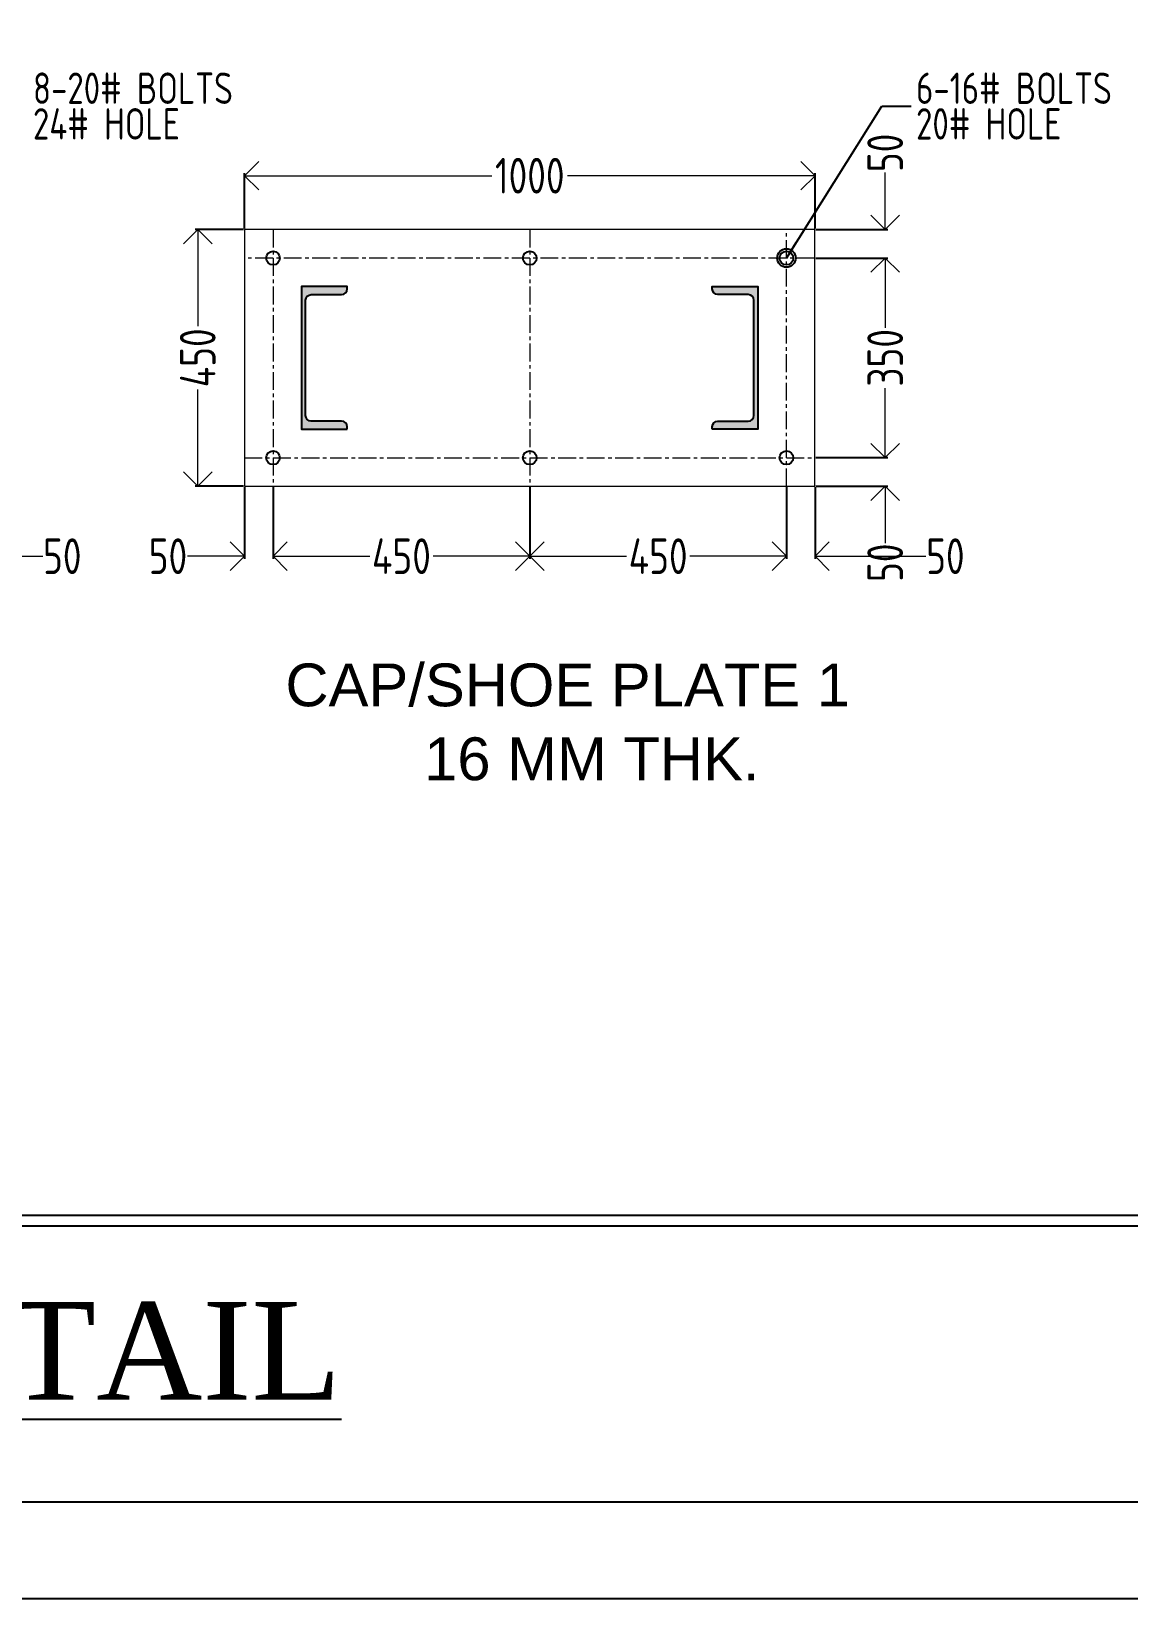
# Model space of a CAD drawing. Header units: millimetres. Extents: x 3470347 to 5996549, y -3470518 to 17149644.
# Drawn here: x 4810967 to 4818661, y 6948529 to 6959519 of the extents above; entities that cross this region are included whole.
import ezdxf

# ---------------------------------------------------------------- set-up
doc = ezdxf.new("R2010")
doc.units = ezdxf.units.MM
doc.header["$MEASUREMENT"] = 0
doc.header["$PDMODE"] = 35
doc.header["$PDSIZE"] = -5
doc.linetypes.add('CENTERX2', pattern=[4, 2.5, -0.5, 0.5, -0.5])
doc.layers.get('0').update_dxf_attribs({"linetype": 'CONTINUOUS', "lineweight": 25})
doc.layers.get('DEFPOINTS').update_dxf_attribs({"linetype": 'CONTINUOUS', "lineweight": 25})
for name, color, linetype, lineweight in [('GB', 2, 'CONTINUOUS', 20), ('rDIMension', 1, 'CONTINUOUS', 18), ('rRCC 1', 3, 'CONTINUOUS', 25), ('SHEET', 7, 'CONTINUOUS', 15)]:
    doc.layers.add(name, color=color, linetype=linetype, lineweight=lineweight)
doc.styles.add('Arial', font='arial.ttf', dxfattribs={"height": 0.2})
doc.styles.add('DIM', font='geniso.shx', dxfattribs={"width": 0.85})
doc.dimstyles.new('ST-100', dxfattribs={"dimscale": 100, "dimtxt": 7, "dimasz": 5, "dimexe": 0.18, "dimexo": 0.0625, "dimgap": 0.2, "dimtad": 0, "dimdec": 0, "dimzin": 0, "dimdsep": 46, "dimtxsty": 'DIM', "dimblk": 'OPEN90', "dimcen": 0.09, "dimclrd": 256, "dimclrt": 7, "dimadec": 0, "dimazin": 0, "dimtfac": 1, "dimtdec": 0, "dimtofl": 0, "dimtmove": 0, "dimatfit": 3, "dimldrblk": 'OPEN90', "dimfxl": 1, "dimtolj": 1, "dimtzin": 0, "dimlwd": -1, "dimarcsym": 0})
doc.dimstyles.new('ST-25', dxfattribs={"dimscale": 100, "dimtxt": 2.5, "dimasz": 2, "dimexe": 0.18, "dimexo": 0.0625, "dimgap": 0.2, "dimtad": 0, "dimdec": 0, "dimlfac": 0.25, "dimzin": 0, "dimdsep": 46, "dimtxsty": 'DIM', "dimblk": 'OPEN90', "dimcen": 0.09, "dimclrd": 256, "dimclrt": 7, "dimadec": 0, "dimazin": 0, "dimtfac": 1, "dimtdec": 0, "dimtofl": 0, "dimtmove": 0, "dimatfit": 3, "dimldrblk": 'OPEN90', "dimfxl": 1, "dimtolj": 1, "dimtzin": 0, "dimlwd": -1, "dimarcsym": 0})

# ---------------------------------------------------------------- blocks, each defined once
blk = doc.blocks.new('_Open90')
at = {"color": 0, "linetype": 'ByBlock', "lineweight": -2}
for p, q in [((0, 0), (-1, 0)), ((-0.5, 0.5), (0, 0)), ((0, 0), (-0.5, -0.5))]:
    blk.add_line(p, q, dxfattribs=at)
blk = doc.blocks.new('*D692')
at = {"layer": 'DEFPOINTS', "color": 0}
for p in [(4810070, 6956330), (4810270, 6956330), (4810270, 6955839)]:
    blk.add_point(p, dxfattribs=at)
at = {"layer": 'rDIMension', "color": 0, "lineweight": -2}
for p, q in [((4810070, 6956323), (4810070, 6955821)), ((4810270, 6956323), (4810270, 6955821))]:
    blk.add_line(p, q, dxfattribs=at)
at = {"layer": 'rDIMension'}
for p, q in [((4809870, 6955839), (4809670, 6955839)), ((4810470, 6955839), (4811047, 6955839))]:
    blk.add_line(p, q, dxfattribs=at)
at = {"layer": 'rDIMension', "xscale": 200, "yscale": 200, "zscale": 200}
blk.add_blockref('_Open90', (4810070, 6955839), dxfattribs=at)
at = {"layer": 'rDIMension', "xscale": 200, "yscale": 200, "zscale": 200, "rotation": 180}
blk.add_blockref('_Open90', (4810270, 6955839), dxfattribs=at)
at = {"layer": 'rDIMension', "color": 7, "insert": (4811184, 6955839), "char_height": 250, "attachment_point": 5, "style": 'DIM'}
blk.add_mtext('\\A1;50', dxfattribs=at)
blk = doc.blocks.new('*D697')
at = {"layer": 'DEFPOINTS', "color": 0}
for p in [(4816462, 6958507), (4812462, 6958130), (4816462, 6958130)]:
    blk.add_point(p, dxfattribs=at)
at = {"layer": 'rDIMension', "color": 0, "lineweight": -2}
for p, q in [((4812462, 6958136), (4812462, 6958525)), ((4816462, 6958136), (4816462, 6958525))]:
    blk.add_line(p, q, dxfattribs=at)
at = {"layer": 'rDIMension'}
for p, q in [((4812662, 6958507), (4814197, 6958507)), ((4816262, 6958507), (4814726, 6958507))]:
    blk.add_line(p, q, dxfattribs=at)
at = {"layer": 'rDIMension', "xscale": 200, "yscale": 200, "zscale": 200, "rotation": 180}
blk.add_blockref('_Open90', (4812462, 6958507), dxfattribs=at)
at = {"layer": 'rDIMension', "xscale": 200, "yscale": 200, "zscale": 200}
blk.add_blockref('_Open90', (4816462, 6958507), dxfattribs=at)
at = {"layer": 'rDIMension', "color": 7, "insert": (4814462, 6958507), "char_height": 250, "attachment_point": 5, "style": 'DIM'}
blk.add_mtext('\\A1;1000', dxfattribs=at)
blk = doc.blocks.new('*D698')
at = {"layer": 'DEFPOINTS', "color": 0}
for p in [(4812462, 6958130), (4812134, 6956330), (4812462, 6956330)]:
    blk.add_point(p, dxfattribs=at)
at = {"layer": 'rDIMension', "color": 0, "lineweight": -2}
for p, q in [((4812455, 6958130), (4812116, 6958130)), ((4812455, 6956330), (4812116, 6956330))]:
    blk.add_line(p, q, dxfattribs=at)
at = {"layer": 'rDIMension'}
for p, q in [((4812134, 6957930), (4812134, 6957452)), ((4812134, 6956530), (4812134, 6957008))]:
    blk.add_line(p, q, dxfattribs=at)
at = {"layer": 'rDIMension', "xscale": 200, "yscale": 200, "zscale": 200}
for p, rotation in [((4812134, 6958130), 90), ((4812134, 6956330), 270)]:
    blk.add_blockref('_Open90', p, dxfattribs=dict(at, rotation=rotation))
at = {"layer": 'rDIMension', "color": 7, "insert": (4812134, 6957230), "char_height": 250, "attachment_point": 5, "rotation": 90, "style": 'DIM'}
blk.add_mtext('\\A1;450', dxfattribs=at)
blk = doc.blocks.new('*D699')
at = {"layer": 'DEFPOINTS', "color": 0}
for p in [(4816462, 6958130), (4816954, 6958130), (4816462, 6957930)]:
    blk.add_point(p, dxfattribs=at)
at = {"layer": 'rDIMension'}
for p, q in [((4816954, 6958330), (4816954, 6958530)), ((4816954, 6957730), (4816954, 6957530))]:
    blk.add_line(p, q, dxfattribs=at)
at = {"layer": 'rDIMension', "color": 0, "lineweight": -2}
for p, q in [((4816468, 6958130), (4816972, 6958130)), ((4816468, 6957930), (4816972, 6957930))]:
    blk.add_line(p, q, dxfattribs=at)
at = {"layer": 'rDIMension', "xscale": 200, "yscale": 200, "zscale": 200}
for p, rotation in [((4816954, 6958130), 270), ((4816954, 6957930), 90)]:
    blk.add_blockref('_Open90', p, dxfattribs=dict(at, rotation=rotation))
at = {"layer": 'rDIMension', "color": 7, "insert": (4816954, 6958667), "char_height": 250, "attachment_point": 5, "rotation": 90, "style": 'DIM'}
blk.add_mtext('\\A1;50', dxfattribs=at)
blk = doc.blocks.new('*D700')
at = {"layer": 'DEFPOINTS', "color": 0}
for p in [(4816462, 6957930), (4816462, 6956530), (4816954, 6956530)]:
    blk.add_point(p, dxfattribs=at)
at = {"layer": 'rDIMension', "color": 0, "lineweight": -2}
for p, q in [((4816468, 6957930), (4816972, 6957930)), ((4816468, 6956530), (4816972, 6956530))]:
    blk.add_line(p, q, dxfattribs=at)
at = {"layer": 'rDIMension'}
for p, q in [((4816954, 6957730), (4816954, 6957441)), ((4816954, 6956730), (4816954, 6957018))]:
    blk.add_line(p, q, dxfattribs=at)
at = {"layer": 'rDIMension', "xscale": 200, "yscale": 200, "zscale": 200}
for p, rotation in [((4816954, 6957930), 90), ((4816954, 6956530), 270)]:
    blk.add_blockref('_Open90', p, dxfattribs=dict(at, rotation=rotation))
at = {"layer": 'rDIMension', "color": 7, "insert": (4816954, 6957230), "char_height": 250, "attachment_point": 5, "rotation": 90, "style": 'DIM'}
blk.add_mtext('\\A1;350', dxfattribs=at)
blk = doc.blocks.new('*D701')
at = {"layer": 'DEFPOINTS', "color": 0}
for p in [(4816462, 6956530), (4816462, 6956330), (4816954, 6956330)]:
    blk.add_point(p, dxfattribs=at)
at = {"layer": 'rDIMension'}
for p, q in [((4816954, 6956730), (4816954, 6956930)), ((4816954, 6956130), (4816954, 6955930))]:
    blk.add_line(p, q, dxfattribs=at)
at = {"layer": 'rDIMension', "color": 0, "lineweight": -2}
for p, q in [((4816468, 6956530), (4816972, 6956530)), ((4816468, 6956330), (4816972, 6956330))]:
    blk.add_line(p, q, dxfattribs=at)
at = {"layer": 'rDIMension', "xscale": 200, "yscale": 200, "zscale": 200}
for p, rotation in [((4816954, 6956530), 270), ((4816954, 6956330), 90)]:
    blk.add_blockref('_Open90', p, dxfattribs=dict(at, rotation=rotation))
at = {"layer": 'rDIMension', "color": 7, "insert": (4816954, 6955793), "char_height": 250, "attachment_point": 5, "rotation": 90, "style": 'DIM'}
blk.add_mtext('\\A1;50', dxfattribs=at)
blk = doc.blocks.new('*D702')
at = {"layer": 'DEFPOINTS', "color": 0}
for p in [(4816262, 6956330), (4816462, 6956330), (4816462, 6955839)]:
    blk.add_point(p, dxfattribs=at)
at = {"layer": 'rDIMension', "color": 0, "lineweight": -2}
for p, q in [((4816262, 6956323), (4816262, 6955821)), ((4816462, 6956323), (4816462, 6955821))]:
    blk.add_line(p, q, dxfattribs=at)
at = {"layer": 'rDIMension'}
for p, q in [((4816062, 6955839), (4815862, 6955839)), ((4816662, 6955839), (4817239, 6955839))]:
    blk.add_line(p, q, dxfattribs=at)
at = {"layer": 'rDIMension', "xscale": 200, "yscale": 200, "zscale": 200}
blk.add_blockref('_Open90', (4816262, 6955839), dxfattribs=at)
at = {"layer": 'rDIMension', "xscale": 200, "yscale": 200, "zscale": 200, "rotation": 180}
blk.add_blockref('_Open90', (4816462, 6955839), dxfattribs=at)
at = {"layer": 'rDIMension', "color": 7, "insert": (4817376, 6955839), "char_height": 250, "attachment_point": 5, "style": 'DIM'}
blk.add_mtext('\\A1;50', dxfattribs=at)
blk = doc.blocks.new('*D703')
at = {"layer": 'DEFPOINTS', "color": 0}
for p in [(4814462, 6956330), (4816262, 6956330), (4816262, 6955839)]:
    blk.add_point(p, dxfattribs=at)
at = {"layer": 'rDIMension', "color": 0, "lineweight": -2}
for p, q in [((4814462, 6956323), (4814462, 6955821)), ((4816262, 6956323), (4816262, 6955821))]:
    blk.add_line(p, q, dxfattribs=at)
at = {"layer": 'rDIMension'}
for p, q in [((4814662, 6955839), (4815140, 6955839)), ((4816062, 6955839), (4815584, 6955839))]:
    blk.add_line(p, q, dxfattribs=at)
at = {"layer": 'rDIMension', "xscale": 200, "yscale": 200, "zscale": 200, "rotation": 180}
blk.add_blockref('_Open90', (4814462, 6955839), dxfattribs=at)
at = {"layer": 'rDIMension', "xscale": 200, "yscale": 200, "zscale": 200}
blk.add_blockref('_Open90', (4816262, 6955839), dxfattribs=at)
at = {"layer": 'rDIMension', "color": 7, "insert": (4815362, 6955839), "char_height": 250, "attachment_point": 5, "style": 'DIM'}
blk.add_mtext('\\A1;450', dxfattribs=at)
blk = doc.blocks.new('*D704')
at = {"layer": 'DEFPOINTS', "color": 0}
for p in [(4812662, 6956330), (4814462, 6956330), (4814462, 6955839)]:
    blk.add_point(p, dxfattribs=at)
at = {"layer": 'rDIMension', "color": 0, "lineweight": -2}
for p, q in [((4812662, 6956323), (4812662, 6955821)), ((4814462, 6956323), (4814462, 6955821))]:
    blk.add_line(p, q, dxfattribs=at)
at = {"layer": 'rDIMension'}
for p, q in [((4812862, 6955839), (4813340, 6955839)), ((4814262, 6955839), (4813784, 6955839))]:
    blk.add_line(p, q, dxfattribs=at)
at = {"layer": 'rDIMension', "xscale": 200, "yscale": 200, "zscale": 200, "rotation": 180}
blk.add_blockref('_Open90', (4812662, 6955839), dxfattribs=at)
at = {"layer": 'rDIMension', "xscale": 200, "yscale": 200, "zscale": 200}
blk.add_blockref('_Open90', (4814462, 6955839), dxfattribs=at)
at = {"layer": 'rDIMension', "color": 7, "insert": (4813562, 6955839), "char_height": 250, "attachment_point": 5, "style": 'DIM'}
blk.add_mtext('\\A1;450', dxfattribs=at)
blk = doc.blocks.new('*D705')
at = {"layer": 'DEFPOINTS', "color": 0}
for p in [(4812462, 6956330), (4812662, 6956330), (4812662, 6955839)]:
    blk.add_point(p, dxfattribs=at)
at = {"layer": 'rDIMension', "color": 0, "lineweight": -2}
for p, q in [((4812462, 6956323), (4812462, 6955821)), ((4812662, 6956323), (4812662, 6955821))]:
    blk.add_line(p, q, dxfattribs=at)
at = {"layer": 'rDIMension'}
for p, q in [((4812262, 6955839), (4812062, 6955839)), ((4812862, 6955839), (4813062, 6955839))]:
    blk.add_line(p, q, dxfattribs=at)
at = {"layer": 'rDIMension', "xscale": 200, "yscale": 200, "zscale": 200}
blk.add_blockref('_Open90', (4812462, 6955839), dxfattribs=at)
at = {"layer": 'rDIMension', "xscale": 200, "yscale": 200, "zscale": 200, "rotation": 180}
blk.add_blockref('_Open90', (4812662, 6955839), dxfattribs=at)
at = {"layer": 'rDIMension', "color": 7, "insert": (4811925, 6955839), "char_height": 250, "attachment_point": 5, "style": 'DIM'}
blk.add_mtext('\\A1;50', dxfattribs=at)

msp = doc.modelspace()

# ---------------------------------------------------------------- hatches: boundary and pattern name
at = {"transparency": 33554559}
h = msp.add_hatch(color=1, dxfattribs=at)
h.dxf.hatch_style = 1
h.paths.add_polyline_path([(4812861.71, 6956729.65), (4812861.71, 6957729.65), (4813181.71, 6957729.65), (4813181.71, 6957713.25, -0.41421356), (4813141.71, 6957673.25), (4812930.11, 6957673.25, 0.41421356), (4812890.11, 6957633.25), (4812890.11, 6956826.05, 0.41421356), (4812930.11, 6956786.05), (4813141.71, 6956786.05, -0.41421356), (4813181.71, 6956746.05), (4813181.71, 6956729.65)])
h = msp.add_hatch(color=1, dxfattribs=at)
h.dxf.hatch_style = 1
h.paths.add_polyline_path([(4816061.71, 6956729.65), (4816061.71, 6957729.65), (4815741.71, 6957729.65), (4815741.71, 6957713.25, 0.41421356), (4815781.71, 6957673.25), (4815993.31, 6957673.25, -0.41421356), (4816033.31, 6957633.25), (4816033.31, 6956826.05, -0.41421356), (4815993.31, 6956786.05), (4815781.71, 6956786.05, 0.41421356), (4815741.71, 6956746.05), (4815741.71, 6956729.65)])

# ---------------------------------------------------------------- linework, layer by layer
at = {"lineweight": 25}
for p, q in [((4791415.02, 6951217.7, 0), (4821910.31, 6951217.7, 0)), ((4791415.02, 6951142.51, 0), (4821910.31, 6951142.51, 0))]:
    msp.add_line(p, q, dxfattribs=at)
at = {"color": 192, "lineweight": 25, "elevation": 0}
msp.add_lwpolyline([(4790735.33, 6948528.95), (4826419.13, 6948528.95), (4826419.13, 6973759.95), (4790735.33, 6973759.95)], close=True, dxfattribs=at)
at = {"color": 1}
for points in [[(4813181.71, 6956729.65), (4813181.71, 6956746.05, 0.41421356), (4813141.71, 6956786.05), (4812930.11, 6956786.05, -0.41421356), (4812890.11, 6956826.05), (4812890.11, 6957633.25, -0.41421356), (4812930.11, 6957673.25), (4813141.71, 6957673.25, 0.41421356), (4813181.71, 6957713.25), (4813181.71, 6957729.65), (4812861.71, 6957729.65), (4812861.71, 6956729.65)], [(4815741.71, 6956729.65), (4815741.71, 6956746.05, -0.41421356), (4815781.71, 6956786.05), (4815993.31, 6956786.05, 0.41421356), (4816033.31, 6956826.05), (4816033.31, 6957633.25, 0.41421356), (4815993.31, 6957673.25), (4815781.71, 6957673.25, -0.41421356), (4815741.71, 6957713.25), (4815741.71, 6957729.65), (4816061.71, 6957729.65), (4816061.71, 6956729.65)]]:
    msp.add_lwpolyline(points, format="xyb", close=True, dxfattribs=at)
at = {"color": 2}
for centre in [(4812661.71, 6957929.65), (4814461.71, 6957929.65), (4816261.71, 6957929.65), (4812661.71, 6956529.65), (4814461.71, 6956529.65), (4816261.71, 6956529.65)]:
    msp.add_circle(centre, 48, dxfattribs=at)
at = {"layer": 'GB', "color": 8, "linetype": 'CENTERX2', "ltscale": 50}
for p, q in [((4812661.71, 6958129.65), (4812661.71, 6956329.65)), ((4814461.71, 6958129.65), (4814461.71, 6956329.65)), ((4816261.71, 6956329.65), (4816261.71, 6958129.65)), ((4816461.71, 6957929.65), (4812461.71, 6957929.65)), ((4812461.71, 6956529.65), (4816461.71, 6956529.65))]:
    msp.add_line(p, q, dxfattribs=at)
at = {"layer": 'GB', "color": 5}
msp.add_lwpolyline([(4816461.71, 6956329.65), (4816461.71, 6958129.65), (4812461.71, 6958129.65), (4812461.71, 6956329.65)], close=True, dxfattribs=at)
at = {"layer": 'SHEET', "color": 220, "lineweight": 25, "elevation": 0}
msp.add_lwpolyline([(4791415.02, 6949207.37), (4825739.44, 6949207.37), (4825739.44, 6973081.53), (4791415.02, 6973081.53)], close=True, dxfattribs=at)

# ---------------------------------------------------------------- texts
at = {"color": 7, "lineweight": 25, "insert": (4806662.66, 6950261.45, 0), "char_height": 683.3104, "width": 28131.6693, "attachment_point": 5, "style": 'Arial'}
msp.add_mtext('{\\ftimes new roman|b0|i0|c0|p0;\\LTYPICAL SECTION DETAIL}', dxfattribs=at)
at = {"layer": 'rRCC 1', "color": 7, "char_height": 220, "attachment_point": 4, "line_spacing_factor": 0.681818, "style": 'DIM'}
for s, insert in [('\\A1;8-20# BOLTS\\P24# HOLE', (4810978.63, 6958995.56)), ('\\A1;6-16# BOLTS\\P20# HOLE', (4817170.53, 6958995.56))]:
    msp.add_mtext(s, dxfattribs=dict(at, insert=insert))
at = {"layer": 'rRCC 1', "color": 7, "char_height": 300, "attachment_point": 4, "style": 'Arial'}
for s, insert in [('\\A1;CAP/SHOE PLATE 1', (4812748.69, 6954934.36, 0)), ('\\A1;16 MM THK.', (4813721.23, 6954416.25, 0))]:
    msp.add_mtext(s, dxfattribs=dict(at, insert=insert))

# ---------------------------------------------------------------- dimensions: what is measured, and where the dimension line sits
at = {"layer": 'rDIMension'}
for base, p1, p2, picture, middle in [((4816954.42, 6958129.65, 0), (4816461.71, 6957929.65), (4816461.71, 6958129.65, 0), '*D699', (4816954.42, 6958666.61, 0)), ((4812134.18, 6956329.65, 0), (4812461.71, 6958129.65), (4812461.71, 6956329.65), '*D698', (4812134.18, 6957229.65, 0)), ((4816954.42, 6956529.65, 0), (4816461.71, 6957929.65, 0), (4816461.71, 6956529.65, 0), '*D700', (4816954.42, 6957229.65, 0)), ((4816954.42, 6956329.65, 0), (4816461.71, 6956529.65, 0), (4816461.71, 6956329.65, 0), '*D701', (4816954.42, 6955792.69, 0))]:
    dim = msp.add_linear_dim(base=base, p1=p1, p2=p2, angle=90, dimstyle='ST-25', override={"dimblk": 'Open90'}, dxfattribs=at)
    dim.commit()
    dim.dimension.update_dxf_attribs({"geometry": picture, "text_midpoint": middle})
dim = msp.add_linear_dim(base=(4816461.71, 6958507.38, 0), p1=(4812461.71, 6958129.65), p2=(4816461.71, 6958129.65), dimstyle='ST-25', dxfattribs=at)
dim.commit()
dim.dimension.update_dxf_attribs({"geometry": '*D697', "text_midpoint": (4814461.71, 6958507.38, 0)})
for base, p1, p2, picture, middle in [((4810269.81, 6955839.09, 0), (4810069.81, 6956329.65), (4810269.81, 6956329.65, 0), '*D692', (4811184.07, 6955839.09, 0)), ((4812661.71, 6955839.09, 0), (4812461.71, 6956329.65, 0), (4812661.71, 6956329.65, 0), '*D705', (4811924.75, 6955839.09, 0)), ((4816461.71, 6955839.09, 0), (4816261.71, 6956329.65), (4816461.71, 6956329.65, 0), '*D702', (4817375.96, 6955839.09, 0))]:
    dim = msp.add_linear_dim(base=base, p1=p1, p2=p2, dimstyle='ST-25', override={"dimblk": 'Open90'}, dxfattribs=at)
    dim.commit()
    dim.dimension.update_dxf_attribs({"geometry": picture, "text_midpoint": middle, "dimtype": 160})
for base, p1, p2, picture, middle in [((4814461.71, 6955839.09, 0), (4812661.71, 6956329.65), (4814461.71, 6956329.65), '*D704', (4813561.71, 6955839.09, 0)), ((4816261.71, 6955839.09, 0), (4814461.71, 6956329.65), (4816261.71, 6956329.65), '*D703', (4815361.71, 6955839.09, 0))]:
    dim = msp.add_linear_dim(base=base, p1=p1, p2=p2, dimstyle='ST-25', override={"dimblk": 'Open90'}, dxfattribs=at)
    dim.commit()
    dim.dimension.update_dxf_attribs({"geometry": picture, "text_midpoint": middle})

# ---------------------------------------------------------------- leaders
at = {"layer": 'rRCC 1'}
msp.add_leader([(4816261.71, 6957929.65), (4816930.06, 6958995.56), (4817135.74, 6958995.56)], dimstyle='ST-100', override={"dimasz": 1.3, "dimldrblk": 'Origin'}, dxfattribs=at)

doc.saveas('drawing.dxf')
